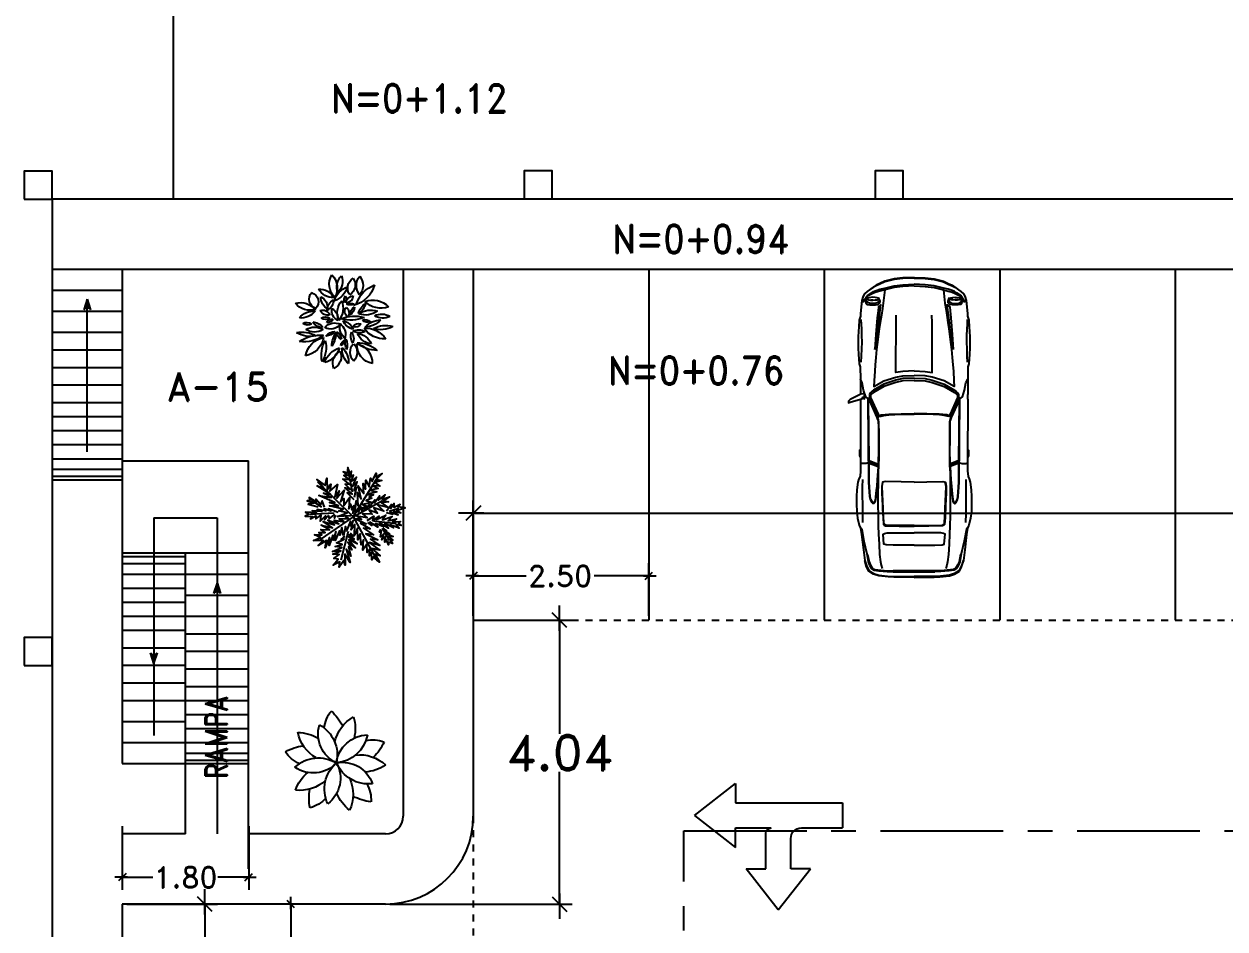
# Model space of a CAD drawing. Header units: millimetres. Extents: x 1590 to 1932, y -48 to 167.
# Drawn here: x 1648.34 to 1665.44, y 89.71 to 102.6 of the extents above; entities that cross this region are included whole.
import ezdxf

# ---------------------------------------------------------------- set-up
doc = ezdxf.new("R2010")
doc.units = ezdxf.units.MM
doc.header["$LTSCALE"] = 0.1
doc.header["$MEASUREMENT"] = 0
doc.header["$PDMODE"] = 35
doc.header["$PDSIZE"] = 0.75
doc.linetypes.add('CENTERX2', pattern=[4, 2.5, -0.5, 0.5, -0.5])
doc.linetypes.add('DASHED', pattern=[0.75, 0.5, -0.25])
doc.layers.get('0').update_dxf_attribs({"linetype": 'CONTINUOUS'})
doc.layers.get('DEFPOINTS').update_dxf_attribs({"linetype": 'CONTINUOUS'})
for name, color, linetype in [('A-FURN-PLNT', 1, 'CONTINUOUS'), ('C-PRKG-CARS', 1, 'CONTINUOUS'), ('CALLES', 3, 'CONTINUOUS'), ('PARED', 4, 'CONTINUOUS'), ('PAREDES', 3, 'CONTINUOUS'), ('TEXT', 3, 'CONTINUOUS')]:
    doc.layers.add(name, color=color, linetype=linetype)
doc.styles.add('ATT', font='txt')
doc.styles.add('ROMAND', font='romand.shx')
doc.dimstyles.new('URBA', dxfattribs={"dimtxt": 20, "dimasz": 0.5, "dimexe": 1.25, "dimexo": 0.63, "dimgap": 0.63, "dimtad": 0, "dimtih": 1, "dimtoh": 1, "dimzin": 1, "dimdsep": 46, "dimtxsty": 'ROMAND', "dimcen": 2.5, "dimclrd": 1, "dimclre": 1, "dimclrt": 3, "dimadec": 0, "dimazin": 0, "dimtfac": 1, "dimtmove": 0, "dimatfit": 3, "dimfxl": 1, "dimtvp": 1, "dimtolj": 1, "dimtzin": 1, "dimarcsym": 0})

# ---------------------------------------------------------------- blocks, each defined once
blk = doc.blocks.new('7')
at = {"color": 3, "linetype": 'ByBlock'}
for p, q in [((1.938, 0.055), (1.354, 0.512)), ((1.354, 0.512), (1.354, 0.233)), ((-0.17, 0.233), (-0.17, -0.123)), ((1.354, 0.233), (-0.17, 0.233)), ((1.938, 0.055), (1.354, -0.402)), ((0.414, -0.123), (-0.17, -0.123)), ((1.354, -0.123), (0.846, -0.123)), ((1.354, -0.402), (1.354, -0.123)), ((0.567, -0.707), (0.567, -0.275)), ((0.922, -0.707), (0.922, -0.199)), ((0.744, -1.291), (0.287, -0.707)), ((0.287, -0.707), (0.567, -0.707)), ((0.744, -1.291), (1.202, -0.707)), ((1.202, -0.707), (0.922, -0.707))]:
    blk.add_line(p, q, dxfattribs=at)
for centre, radius, start in [((0.414, -0.275), 0.152, 0), ((0.846, -0.199), 0.0762, 360)]:
    blk.add_arc(centre, radius, start, 90, dxfattribs=at)
blk = doc.blocks.new('UTP1$0$DIMBLOCK')
at = {"color": 1}
blk.add_line((-7.5, 0), (10.5, 0), dxfattribs=at)
at = {"color": 4}
blk.add_line((-5.25, -5.25), (5.25, 5.25), dxfattribs=at)
blk = doc.blocks.new('*D36')
at = {"color": 1, "linetype": 'Continuous', "lineweight": -2, "transparency": 16777216}
for p, q in [((1649.736, 91.176), (1649.736, 90.266)), ((1651.536, 91.176), (1651.536, 90.266)), ((1649.746, 90.446), (1650.173, 90.446)), ((1651.526, 90.446), (1651.099, 90.446))]:
    blk.add_line(p, q, dxfattribs=at)
at = {"layer": 'DEFPOINTS', "color": 0, "linetype": 'Continuous', "transparency": 16777216}
for p in [(1649.736, 91.239), (1651.536, 91.239), (1649.736, 90.446)]:
    blk.add_point(p, dxfattribs=at)
at = {"color": 1, "linetype": 'Continuous', "lineweight": -2, "transparency": 16777216, "xscale": 0.01, "yscale": 0.01, "zscale": 0.01, "rotation": 180}
blk.add_blockref('UTP1$0$DIMBLOCK', (1649.736, 90.446), dxfattribs=at)
at = {"color": 1, "linetype": 'Continuous', "lineweight": -2, "transparency": 16777216, "xscale": 0.01, "yscale": 0.01, "zscale": 0.01}
blk.add_blockref('UTP1$0$DIMBLOCK', (1651.536, 90.446), dxfattribs=at)
at = {"color": 2, "linetype": 'Continuous', "transparency": 16777216, "insert": (1650.636, 90.446), "char_height": 0.3, "attachment_point": 5, "style": 'ROMAND'}
blk.add_mtext('\\A1;1.80', dxfattribs=at)
blk = doc.blocks.new('12PPLT15')
at = {"color": 0, "linetype": 'ByBlock'}
for p, q in [((0.013, -0.001), (-0.088, 0.491)), ((0.105, 0.233), (0.218, 0.416)), ((-0.311, 0.181), (-0.394, 0.245)), ((0.013, -0.001), (-0.211, 0.261)), ((0.013, -0.001), (0.471, 0.206)), ((-0.197, 0.032), (-0.424, 0.087)), ((0.344, -0.02), (0.467, 0.009)), ((-0.304, -0.006), (-0.415, -0.1)), ((0.013, -0.001), (-0.373, -0.336)), ((0.013, -0.001), (0.245, -0.333)), ((0.205, -0.033), (0.429, -0.132)), ((0.006, -0.159), (-0.023, -0.458))]:
    blk.add_line(p, q, dxfattribs=at)
for points in [[(0.008, 0.049), (0.041, 0.162), (0.002, 0.122), (0.057, 0.248), (-0.001, 0.2), (0.073, 0.313), (-0.007, 0.258), (0.035, 0.352), (-0.007, 0.306), (0.021, 0.394), (-0.034, 0.342), (-0.015, 0.43), (-0.046, 0.403), (-0.053, 0.497), (-0.063, 0.461), (-0.111, 0.516), (-0.076, 0.436), (-0.134, 0.449), (-0.072, 0.403), (-0.134, 0.388), (-0.069, 0.367), (-0.126, 0.359), (-0.053, 0.313), (-0.126, 0.323), (-0.042, 0.261), (-0.105, 0.281), (-0.072, 0.245), (-0.101, 0.245), (-0.053, 0.2), (-0.12, 0.204), (-0.034, 0.149), (-0.092, 0.151), (-0.04, 0.113)], [(0.069, 0.191), (0.083, 0.29), (0.096, 0.252), (0.099, 0.348), (0.125, 0.29), (0.121, 0.388), (0.154, 0.332), (0.157, 0.397), (0.176, 0.374), (0.19, 0.43), (0.199, 0.407), (0.238, 0.449), (0.224, 0.397), (0.266, 0.394), (0.209, 0.374), (0.247, 0.361), (0.182, 0.338), (0.245, 0.323), (0.161, 0.296), (0.203, 0.281), (0.134, 0.252), (0.193, 0.245), (0.102, 0.212), (0.154, 0.206), (0.067, 0.168)], [(-0.289, 0.158), (-0.356, 0.164), (-0.323, 0.177), (-0.411, 0.177), (-0.356, 0.197), (-0.427, 0.206), (-0.382, 0.219), (-0.453, 0.268), (-0.379, 0.252), (-0.394, 0.284), (-0.346, 0.233), (-0.331, 0.271), (-0.317, 0.212), (-0.311, 0.252), (-0.285, 0.17)], [(-0.023, 0.057), (-0.023, 0.126), (-0.05, 0.087), (-0.065, 0.126), (-0.076, 0.103), (-0.098, 0.174), (-0.107, 0.155), (-0.136, 0.239), (-0.143, 0.21), (-0.166, 0.294), (-0.17, 0.248), (-0.214, 0.323), (-0.201, 0.271), (-0.262, 0.319), (-0.22, 0.258), (-0.272, 0.268), (-0.208, 0.233), (-0.289, 0.212), (-0.178, 0.2), (-0.26, 0.162), (-0.153, 0.158), (-0.208, 0.12), (-0.117, 0.12), (-0.159, 0.09), (-0.065, 0.061), (-0.126, 0.038), (-0.021, 0.019), (-0.078, 0.003), (-0.021, -0.012), (-0.136, -0.02), (-0.082, -0.035), (-0.191, -0.054), (-0.126, -0.071), (-0.247, -0.1), (-0.17, -0.117), (-0.304, -0.132), (-0.233, -0.152), (-0.344, -0.181), (-0.233, -0.19), (-0.359, -0.223), (-0.279, -0.236), (-0.385, -0.278), (-0.331, -0.278), (-0.401, -0.339), (-0.321, -0.31), (-0.317, -0.345), (-0.291, -0.278), (-0.281, -0.314), (-0.262, -0.249), (-0.247, -0.291), (-0.214, -0.213), (-0.197, -0.284), (-0.17, -0.184), (-0.162, -0.239), (-0.114, -0.139), (-0.114, -0.203), (-0.069, -0.094), (-0.065, -0.171), (-0.03, -0.068), (-0.015, -0.132), (-0.001, -0.035), (0.006, -0.098), (0.021, -0.052), (0.027, -0.159), (0.05, -0.119), (0.038, -0.217), (0.083, -0.142), (0.073, -0.223), (0.092, -0.181), (0.099, -0.291), (0.125, -0.203), (0.119, -0.294), (0.14, -0.249), (0.14, -0.358), (0.163, -0.281), (0.17, -0.397), (0.182, -0.32), (0.245, -0.4), (0.215, -0.333), (0.306, -0.368), (0.251, -0.314), (0.318, -0.31), (0.247, -0.284), (0.283, -0.272), (0.224, -0.249), (0.274, -0.236), (0.193, -0.209), (0.287, -0.194), (0.17, -0.178), (0.28, -0.152), (0.161, -0.142), (0.241, -0.123), (0.125, -0.117), (0.182, -0.1), (0.079, -0.081), (0.138, -0.068), (0.05, -0.033), (0.09, -0.029)], [(0.038, 0), (0.163, -0.052), (0.083, 0.015), (0.17, 0.007), (0.134, 0.036), (0.276, 0.019), (0.19, 0.051), (0.289, 0.051), (0.238, 0.071), (0.415, 0.08), (0.289, 0.107), (0.379, 0.12), (0.309, 0.135), (0.467, 0.168), (0.396, 0.17), (0.49, 0.226), (0.389, 0.2), (0.4, 0.275), (0.354, 0.164), (0.341, 0.233), (0.325, 0.162), (0.276, 0.252), (0.257, 0.126), (0.238, 0.197), (0.234, 0.12), (0.193, 0.223), (0.186, 0.099), (0.167, 0.141), (0.14, 0.074), (0.115, 0.17), (0.083, 0.061), (0.083, 0.113), (0.05, 0.061), (0.041, 0.11), (0.027, 0.022)], [(-0.136, 0.015), (-0.185, 0.078), (-0.185, 0.032), (-0.233, 0.099), (-0.22, 0.055), (-0.295, 0.132), (-0.279, 0.074), (-0.359, 0.141), (-0.337, 0.087), (-0.408, 0.135), (-0.382, 0.09), (-0.457, 0.122), (-0.446, 0.097), (-0.476, 0.087), (-0.424, 0.078), (-0.466, 0.055), (-0.369, 0.055), (-0.411, 0.038), (-0.314, 0.049), (-0.366, 0.015), (-0.26, 0.036), (-0.314, 0.013), (-0.224, 0.015), (-0.26, -0.012), (-0.166, 0.009), (-0.197, -0.016), (-0.149, -0.004)], [(0.318, -0.01), (0.364, 0.042), (0.367, 0), (0.431, 0.036), (0.415, 0.009), (0.499, 0.029), (0.483, 0.003), (0.506, -0.01), (0.435, -0.01), (0.486, -0.039), (0.383, -0.029)], [(-0.311, -0.004), (-0.356, -0.016), (-0.34, -0.023), (-0.394, -0.033), (-0.373, -0.042), (-0.44, -0.048), (-0.394, -0.062), (-0.45, -0.084), (-0.421, -0.087), (-0.457, -0.117), (-0.415, -0.117), (-0.424, -0.142), (-0.385, -0.1), (-0.379, -0.132), (-0.363, -0.075), (-0.344, -0.117), (-0.34, -0.054), (-0.321, -0.094), (-0.308, -0.035), (-0.295, -0.054), (-0.295, -0.02)], [(0.17, -0.012), (0.274, -0.012), (0.245, -0.026), (0.318, -0.026), (0.295, -0.042), (0.383, -0.058), (0.328, -0.062), (0.425, -0.09), (0.377, -0.094), (0.483, -0.126), (0.442, -0.132), (0.471, -0.165), (0.4, -0.142), (0.412, -0.171), (0.37, -0.123), (0.36, -0.152), (0.325, -0.1), (0.312, -0.159), (0.28, -0.09), (0.274, -0.132), (0.251, -0.075), (0.234, -0.106), (0.199, -0.048), (0.186, -0.081), (0.182, -0.045)], [(-0.017, -0.165), (-0.063, -0.181), (-0.011, -0.188), (-0.078, -0.209), (-0.015, -0.207), (-0.124, -0.245), (-0.03, -0.236), (-0.12, -0.287), (-0.027, -0.261), (-0.092, -0.322), (-0.05, -0.303), (-0.107, -0.385), (-0.034, -0.333), (-0.12, -0.448), (-0.04, -0.385), (-0.084, -0.49), (-0.053, -0.452), (-0.034, -0.53), (-0.021, -0.477), (0.031, -0.533), (0.006, -0.458), (0.048, -0.465), (0.012, -0.41), (0.073, -0.429), (0.008, -0.368), (0.086, -0.404), (0.012, -0.333), (0.079, -0.349), (0.019, -0.303), (0.079, -0.307), (0.019, -0.245), (0.048, -0.259), (0.019, -0.213)]]:
    blk.add_lwpolyline(points, dxfattribs=at)
at = {"color": 0, "linetype": 'ByBlock', "style": 'ATT'}
for tag, p, flags in [('ITEM', (-1, -3.75), 3), ('ROOM_NUMBER', (-1, -5.083), 1)]:
    blk.add_attdef(tag, p, '', height=1, dxfattribs=dict(at, flags=flags))
blk = doc.blocks.new('12PPLT03')
at = {"color": 0, "linetype": 'ByBlock'}
for centre, radius, start, end in [((0.333, 0.25), 0.417, 143.1301, 173.4932), ((-0.292, 0.25), 0.384, 351.1324, 40.6013), ((-0.374, 0.045), 0.323, 57.5086, 91.2476), ((0.135, 0.406), 0.518, 184.2105, 205.3514), ((0.152, 0.32), 0.354, 170.7761, 244.5159), ((-0.318, 0.073), 0.327, 347.0447, 68.2473), ((0.428, -0.003), 0.518, 112.2105, 133.3514), ((-0.073, 0.37), 0.323, 345.5086, 19.2476), ((-0.029, 0.325), 0.327, 275.0447, 356.2473), ((0.351, -0.046), 0.354, 98.7761, 172.5159), ((-0.328, -0.2), 0.384, 63.1324, 112.6013), ((-0.135, 0.394), 0.417, 215.1301, 245.4932), ((0.148, 0.355), 0.384, 279.1324, 328.6013), ((0.341, -0.24), 0.417, 71.1301, 101.4931), ((-0.168, -0.28), 0.327, 59.0447, 140.2473), ((-0.257, 0.244), 0.354, 242.7761, 316.5159), ((-0.311, -0.169), 0.354, 314.7761, 28.5159), ((0.065, -0.348), 0.354, 26.7761, 100.5159), ((0.3, 0.128), 0.327, 203.0447, 284.2473), ((0.129, -0.408), 0.518, 40.2105, 61.3514), ((-0.159, -0.342), 0.323, 129.5086, 163.2476), ((0.089, -0.374), 0.384, 135.1324, 184.6013), ((0.214, -0.246), 0.327, 131.0447, 212.2473), ((0.329, 0.183), 0.323, 273.5086, 307.2476), ((0.383, -0.031), 0.384, 207.1324, 256.6013), ((-0.123, -0.398), 0.417, 359.1301, 29.4931), ((-0.344, 0.254), 0.518, 256.2105, 277.3514), ((-0.417, -0.006), 0.417, 287.1301, 317.4932), ((-0.348, -0.249), 0.518, 328.2105, 349.3514), ((0.276, -0.256), 0.323, 201.5086, 235.2476)]:
    blk.add_arc(centre, radius, start, end, dxfattribs=at)
at = {"color": 0, "linetype": 'ByBlock', "style": 'ATT'}
for tag, p, flags in [('ITEM', (0, -2.25), 3), ('ROOM_NUMBER', (0, -3.583), 1)]:
    blk.add_attdef(tag, p, '', height=1, dxfattribs=dict(at, flags=flags))
blk = doc.blocks.new('12PPLT10')
at = {"color": 0, "linetype": 'ByBlock'}
for centre, radius, start, end in [((0.089, 0.365), 0.146, 120.4086, 200.4312), ((-0.122, 0.44), 0.146, 300.4086, 20.4312), ((0.147, 0.439), 0.305, 176.0096, 234.5768), ((-0.356, 0.229), 0.305, 356.0096, 49.186), ((0.139, 0.35), 0.119, 124.6008, 217.4658), ((-0.023, 0.376), 0.119, 304.6008, 37.4658), ((0.312, 0.325), 0.16, 138.8969, 205.4069), ((0.047, 0.362), 0.16, 318.8969, 25.4069), ((0.365, 0.232), 0.189, 114.4303, 189.807), ((0.101, 0.372), 0.189, 294.4303, 9.807), ((-0.271, 0.094), 0.229, 49.8506, 114.6719), ((-0.219, 0.476), 0.229, 229.8506, 294.6719), ((0.036, 0.232), 0.175, 172.8778, 216.4562), ((-0.276, 0.146), 0.175, 354.4977, 38.0761), ((0.079, 0.258), 0.0744, 161.8817, 249.7301), ((-0.017, 0.211), 0.0744, 341.8817, 69.7301), ((0.124, 0.207), 0.0617, 131.0823, 198.427), ((0.025, 0.234), 0.0617, 311.0823, 18.427), ((0.307, 0.329), 0.212, 175.2839, 229.9285), ((-0.041, 0.184), 0.212, 355.2839, 49.9285), ((-0.486, -0.114), 0.242, 39.7488, 87.8702), ((-0.291, 0.282), 0.242, 219.7488, 267.8702), ((-0.383, 0.062), 0.156, 42.1437, 101.6667), ((-0.299, 0.319), 0.156, 222.1437, 281.6667), ((-0.418, -0.053), 0.216, 21.3015, 68.66), ((-0.137, 0.227), 0.216, 201.3015, 248.66), ((-0.105, 0.331), 0.203, 212.8184, 268.3343), ((-0.282, 0.018), 0.203, 32.8184, 88.3343), ((0.044, 0.144), 0.0925, 158.2119, 216.9673), ((-0.116, 0.123), 0.0925, 338.2119, 36.9673), ((0.039, 0.28), 0.102, 227.1077, 273.2701), ((-0.025, 0.104), 0.102, 47.1077, 93.2701), ((0.049, 0.082), 0.065, 102.1635, 198.3798), ((-0.026, 0.125), 0.065, 282.1635, 18.3798), ((0.243, 0.06), 0.194, 136.6356, 199.4278), ((-0.082, 0.129), 0.194, 316.6356, 19.4278), ((0.293, 0.131), 0.118, 159.261, 223.9723), ((0.095, 0.093), 0.118, 337.7122, 42.4235), ((0.298, 0.078), 0.159, 66.1459, 133.4318), ((0.254, 0.341), 0.159, 245.4893, 312.7752), ((0.184, 0.2), 0.137, 279.3324, 342.1699), ((0.336, 0.023), 0.137, 99.3324, 162.1699), ((0.411, 0.066), 0.098, 86.9965, 202.2058), ((0.325, 0.127), 0.098, 266.9965, 22.2058), ((-0.31, -0.217), 0.249, 66.2552, 125.0335), ((-0.351, 0.213), 0.249, 245.6693, 304.4476), ((-0.215, 0.029), 0.0728, 47.3873, 115.7476), ((-0.197, 0.148), 0.0728, 227.3873, 295.7476), ((0.067, 0.367), 0.349, 226.9394, 265.8583), ((-0.196, -0.235), 0.349, 46.9394, 85.8583), ((-0.164, -0.025), 0.0661, 10.523, 90.8605), ((-0.1, 0.053), 0.0661, 190.523, 270.8605), ((-0.006, -0.131), 0.14, 80.1717, 138.3136), ((-0.087, 0.101), 0.14, 260.1717, 318.3136), ((0.054, 0.107), 0.116, 276.3902, 348.0722), ((0.182, -0.032), 0.116, 97.3883, 169.0703), ((0.223, -0.04), 0.0817, 53.2772, 136.2565), ((0.213, 0.082), 0.0817, 233.2772, 316.2565), ((0.421, -0.151), 0.192, 54.1936, 122.622), ((0.436, 0.17), 0.192, 232.0955, 300.5238), ((-0.208, -0.231), 0.173, 75.5726, 136.3385), ((-0.29, 0.055), 0.173, 255.5726, 316.3385), ((-0.212, -0.153), 0.138, 43.3367, 98.0592), ((-0.131, 0.079), 0.138, 223.3367, 278.0592), ((-0.23, -0.068), 0.128, 305.3547, 0.2444), ((-0.028, -0.172), 0.128, 125.3547, 180.2444), ((-0.095, -0.031), 0.125, 280.5964, 4.0524), ((0.062, -0.158), 0.125, 98.3256, 181.7816), ((0.059, -0.223), 0.104, 100.7404, 152.602), ((0.048, -0.162), 0.126, 18.7265, 98.5819), ((0.149, 0.003), 0.126, 198.7265, 278.5819), ((0.107, -0.072), 0.0602, 4.751, 78.4779), ((0.179, -0.008), 0.0602, 184.751, 258.4779), ((0.172, -0.094), 0.0803, 36.6262, 104.0418), ((0.217, 0.032), 0.0803, 216.6262, 284.0418), ((0.263, -0.23), 0.125, 71.397, 126.5601), ((0.228, -0.012), 0.125, 251.397, 306.5601), ((0.494, 0.058), 0.186, 198.5093, 254.2466), ((0.267, -0.18), 0.186, 18.5093, 74.2466), ((-0.305, -0.424), 0.291, 67.9577, 112.0423), ((-0.305, 0.116), 0.291, 247.9577, 292.0423), ((-0.223, -0.362), 0.201, 81.9405, 161.3964), ((-0.386, -0.099), 0.201, 261.9405, 341.3964), ((-0.105, -0.292), 0.133, 118.5878, 201.4707), ((-0.287, -0.221), 0.133, 296.5049, 19.3878), ((0.03, -0.267), 0.151, 133.9894, 174.6599), ((-0.222, -0.142), 0.151, 312.3809, 353.0513), ((-0.122, -0.221), 0.0752, 346.6712, 51.5788), ((0.002, -0.183), 0.0752, 162.6051, 227.5126), ((-0.048, -0.073), 0.104, 278.3028, 330.1644), ((0.277, -0.213), 0.249, 159.0434, 194.094), ((-0.201, -0.194), 0.249, 341.3279, 16.3785), ((0.005, -0.241), 0.128, 19.0975, 66.0922), ((0.177, -0.082), 0.128, 199.0975, 246.0922), ((0.364, -0.408), 0.297, 146.5506, 189.6063), ((-0.176, -0.294), 0.297, 326.5506, 9.6063), ((0.368, -0.262), 0.229, 169.9797, 239.5558), ((0.026, -0.419), 0.229, 349.7437, 59.3198), ((0.44, -0.001), 0.354, 214.8518, 256.8329), ((0.065, -0.543), 0.354, 33.7346, 75.7157), ((0.211, -0.31), 0.165, 37.9495, 102.0596), ((0.307, -0.047), 0.165, 217.9495, 282.0596), ((0.269, -0.51), 0.282, 57.8807, 99.8189), ((0.371, 0.006), 0.282, 237.8807, 279.8189), ((0.33, -0.217), 0.0842, 42.1798, 106.9561), ((0.368, -0.08), 0.0842, 222.1798, 286.9561), ((0.001, -0.435), 0.195, 111.2499, 164.3738), ((-0.257, -0.201), 0.195, 291.2499, 344.3738), ((0.039, -0.387), 0.139, 137.2817, 222.7183), ((-0.166, -0.387), 0.139, 317.2817, 42.7184), ((0.177, -0.278), 0.223, 176.7146, 233.4855), ((-0.178, -0.444), 0.223, 356.7146, 53.4855)]:
    blk.add_arc(centre, radius, start, end, dxfattribs=at)
at = {"color": 0, "linetype": 'ByBlock', "style": 'ATT'}
for tag, p, flags in [('ITEM', (-0.911, -2.546), 3), ('ROOM_NUMBER', (-0.911, -3.879), 1)]:
    blk.add_attdef(tag, p, '', height=1, dxfattribs=dict(at, flags=flags))
blk = doc.blocks.new('02PCAR08')
at = {"color": 0, "linetype": 'ByBlock'}
for p, q in [((-104.09, 25.16), (-106.1, 20.18)), ((-103.36, 25.16), (-105.39, 20.14)), ((-102.63, 25.16), (-104.66, 20.11)), ((-165, 11.71), (-165, -11.71)), ((-164.55, -11.74), (-164.55, 11.74)), ((0, 0), (0, 0)), ((-104.09, -25.16), (-106.1, -20.18)), ((-103.36, -25.16), (-105.39, -20.14)), ((-102.63, -25.16), (-104.66, -20.11)), ((-68.35, -30.07), (-65.66, -30.09))]:
    blk.add_line(p, q, dxfattribs=at)
for points in [[(-67.86, 28.17), (-68.13, 27.77), (-65.02, 27.77), (-65.51, 29.76), (-68.5, 35.75), (-69.37, 36.73), (-70.24, 36.73), (-69.86, 35.75), (-68.35, 30.05), (-68.09, 29.02), (-67.12, 28.76)], [(-67.31, 25.39), (-68.28, 25.07), (-77.56, 20.84), (-78.19, 20.6), (-78.87, 20.36), (-81.03, 19.97), (-88.18, 19.8), (-96.02, 19.8), (-100.71, 19.8), (-105.47, 19.93), (-109.6, 20.21), (-113.46, 20.47), (-117.05, 20.83), (-119.86, 21.07), (-123.43, 21.48), (-125.55, 21.84), (-126.45, 22.28), (-126.79, 22.62), (-126.74, 23.13), (-126.23, 23.53), (-124.53, 24.36), (-122.93, 24.75), (-114.72, 25.29), (-68.01, 25.65)], [(-69.16, 25.07), (-78.45, 20.84), (-79.07, 20.6), (-79.75, 20.36), (-80.67, 20.13), (-83.88, 20.02), (-88.17, 20.02), (-92.71, 20.01), (-96.04, 19.97), (-104.66, 20.11), (-106.12, 20.18), (-113.46, 20.67), (-117.08, 20.92), (-119.53, 21.2), (-122.96, 21.54), (-125.19, 21.89), (-126.26, 22.28), (-126.52, 22.61), (-126.5, 23.02), (-126.06, 23.39), (-124.46, 24.17), (-122.95, 24.6), (-114.72, 25.17), (-103.87, 25.16), (-102.63, 25.16), (-86.21, 25.34), (-68.55, 25.53), (-68.18, 25.39)], [(-40.47, 21.93), (-34.11, 20.86), (-28.03, 20.14), (-23.9, 19.65), (-19.63, 19.11), (-15.37, 18.66), (-16.49, 20.02), (-18.7, 20.21), (-22.74, 20.6), (-27.37, 21.04), (-31.99, 21.37)], [(-11.37, 25.41), (-11.63, 26.14), (-11.95, 26.4), (-12.24, 26.14), (-12.51, 25.41), (-12.68, 24.43), (-12.77, 23.03), (-12.65, 21.76), (-12.53, 20.74), (-12.26, 19.99), (-11.95, 19.75), (-11.63, 19.97), (-11.37, 20.65), (-11.18, 21.76), (-11.13, 23.03), (-11.18, 24.32)], [(-67.31, -25.39), (-68.28, -25.07), (-77.56, -20.84), (-78.19, -20.6), (-78.87, -20.36), (-81.03, -19.97), (-88.18, -19.8), (-96.02, -19.8), (-100.71, -19.8), (-105.47, -19.93), (-109.6, -20.21), (-113.46, -20.47), (-117.05, -20.83), (-119.86, -21.07), (-123.43, -21.48), (-125.55, -21.84), (-126.45, -22.28), (-126.79, -22.62), (-126.74, -23.13), (-126.23, -23.53), (-124.53, -24.36), (-122.93, -24.75), (-114.72, -25.29), (-68.01, -25.65)], [(-69.16, -25.07), (-78.45, -20.84), (-79.07, -20.6), (-79.75, -20.36), (-80.67, -20.13), (-83.88, -20.02), (-88.17, -20.02), (-92.71, -20.01), (-96.04, -19.97), (-104.66, -20.11), (-106.12, -20.18), (-113.46, -20.67), (-117.08, -20.92), (-119.53, -21.2), (-122.96, -21.54), (-125.19, -21.89), (-126.26, -22.28), (-126.52, -22.61), (-126.5, -23.02), (-126.06, -23.39), (-124.46, -24.17), (-122.95, -24.6), (-114.72, -25.17), (-103.87, -25.16), (-102.63, -25.16), (-86.21, -25.34), (-68.55, -25.53), (-68.18, -25.39)], [(-40.47, -21.93), (-34.11, -20.86), (-28.03, -20.14), (-23.9, -19.65), (-19.63, -19.11), (-15.37, -18.66), (-16.49, -20.02), (-18.7, -20.21), (-22.74, -20.6), (-27.37, -21.04), (-31.99, -21.37)], [(-11.37, -25.41), (-11.63, -26.14), (-11.95, -26.4), (-12.24, -26.14), (-12.51, -25.41), (-12.68, -24.43), (-12.77, -23.03), (-12.65, -21.76), (-12.53, -20.74), (-12.26, -19.99), (-11.95, -19.75), (-11.63, -19.97), (-11.37, -20.65), (-11.18, -21.76), (-11.13, -23.03), (-11.18, -24.32)]]:
    blk.add_lwpolyline(points, close=True, dxfattribs=at)
for points in [[(-168.26, 0.02), (-168.04, 11.3), (-167.9, 14.55), (-167.26, 19.84), (-166.48, 22.66), (-164.66, 25.41), (-162.23, 26.66), (-158.68, 27.64)], [(-68.35, 30.07), (-103.99, 30), (-108.4, 30.02), (-111.59, 30.26), (-112.85, 31), (-114.84, 31.5), (-119.19, 32.01), (-122.81, 32.24), (-127.16, 32.24), (-131.27, 32.13), (-135.01, 31.63), (-138.87, 30.77), (-140.62, 30.05), (-144.11, 29.44), (-152.83, 28.42), (-158.68, 27.64), (-162.16, 26.43), (-164.51, 25.17), (-166.1, 22.66), (-166.89, 19.84), (-167.5, 14.92), (-167.63, 11.68), (-167.77, 0)], [(-140.62, 29.71), (-141.24, 29.37), (-147.8, 28.13), (-155.07, 26.48), (-159.56, 25.72), (-161.41, 24.95), (-163.16, 23.9), (-164.1, 22.35), (-164.57, 19.72), (-164.88, 15.06), (-165, 11.71)], [(-113.31, 28.99), (-117.42, 29.13), (-122.52, 29.13), (-127.38, 28.99), (-132.41, 28.99), (-137.46, 28.85)], [(-103.87, 25.16), (-103.87, 25.65), (-104.25, 26.91), (-104.37, 28.3), (-104.37, 29.07), (-103.99, 30)], [(-96.02, 30.04), (-96.28, 30.04), (-96.9, 30.53), (-100.13, 30.53), (-101.14, 30.04), (-102.5, 30.04)], [(-68.01, 25.75), (-67.01, 27.09), (-63.27, 28.35), (-59.03, 29.02), (-57.04, 30.07)], [(0, 0), (-0.31, 6.22), (-0.87, 11.2), (-2.18, 16.44), (-3.35, 19.17), (-4.28, 21.3), (-6.34, 24.27), (-7.84, 26.28), (-9.21, 27.77), (-10.57, 28.52), (-12.95, 29.27), (-20.18, 30.02), (-21.67, 30.02), (-24.03, 30.75), (-27.77, 30.97), (-30.39, 31.17), (-33.37, 31.29), (-36.24, 31.29), (-39.72, 31.29), (-42.97, 31.09), (-48.44, 30.75), (-50.08, 30.17), (-57.04, 30.07), (-65.66, 30.09)], [(-23.66, 29.85), (-26.14, 29.73), (-29.02, 29.56), (-32.62, 29.39), (-36.24, 29.36), (-40.05, 29.53), (-44.21, 29.64), (-47.49, 29.88)], [(-11.32, 26.77), (-12.32, 27.03), (-13.33, 27.26), (-14.16, 26.96), (-15.15, 26.28), (-15.4, 24.78), (-15.45, 23.54), (-15.45, 22.79), (-15.4, 21.54), (-15.15, 20.04), (-14.16, 19.16), (-13.33, 19.05), (-12.32, 19.29), (-11.32, 19.92)], [(-4.79, 0), (-5.1, 6.24), (-5.66, 11.22), (-6.97, 16.45), (-7.65, 19.19), (-8.33, 21.32), (-8.84, 22.69), (-9.33, 23.8), (-10.71, 26.4), (-13.72, 28.57), (-10.2, 26.18), (-8.58, 23.8), (-7.96, 22.69), (-7.34, 21.32), (-6.66, 19.19), (-5.97, 16.45), (-4.66, 11.22), (-4.1, 6.24), (-3.79, 0)], [(-155.07, 26.48), (-155.45, 26.06), (-159.56, 25.21), (-161.41, 24.44), (-163.16, 23.32), (-163.79, 22.05), (-164.5, 15.11), (-164.55, 11.74)], [(-109.6, 20.21), (-127.42, 20.24), (-133.77, 20.18), (-139.25, 20.11), (-143.9, 19.9), (-149.5, 19.65), (-155.45, 19.31), (-159.56, 18.78), (-161.41, 18.36), (-163.16, 17.85)], [(-56.45, 0), (-56.7, 6.22), (-57.57, 10.22), (-59.82, 16.95), (-63.27, 22.66), (-63.86, 23.47), (-64.76, 24.41), (-65.7, 24.92), (-66.68, 25), (-67.75, 24.97), (-77.14, 20.7), (-77.7, 20.41), (-77.94, 19.68), (-77.7, 18.51), (-77.39, 16.95), (-77.07, 14.19), (-76.71, 7.21), (-76.75, 0)], [(-57.71, 0), (-57.96, 6.22), (-58.83, 10.22), (-61.07, 16.95), (-64.47, 22.66), (-65.02, 23.47), (-66.02, 24.34), (-67.29, 24.43), (-76.63, 20.19), (-77.19, 19.85), (-77.41, 19.39), (-77.12, 18.37), (-76.68, 14.11), (-76.41, 7.21), (-76.35, 0)], [(-6.97, 16.45), (-14.41, 17.24), (-17.49, 17.75), (-21.18, 18.32), (-25.19, 18.92), (-28.79, 19.51), (-36.24, 20.52), (-40.47, 21.01), (-44.84, 21.42), (-48.94, 21.79), (-52.56, 22.05), (-57.95, 22.28), (-61.09, 22.54), (-58, 16.95), (-56.01, 10.22), (-55.26, 6.22), (-55.01, 0)], [(-11.95, 19.75), (-12.75, 19.55), (-13.12, 19.48), (-13.75, 19.8), (-14.24, 20.6), (-14.58, 21.86), (-14.7, 23.1), (-14.58, 24.34), (-14.24, 25.6), (-13.75, 26.47), (-13.12, 26.75), (-11.95, 26.4)], [(-12.65, 24.32), (-12.48, 23.03), (-12.7, 21.77)], [(-0.36, 0), (-0.68, 6.22), (-1.24, 11.2), (-2.55, 16.44), (-3.72, 19.17), (-4.66, 21.3), (-5.47, 22.79), (-7.84, 26.28)], [(-150.13, 0), (-150.13, 11.69), (-149.99, 15.69), (-149.51, 16.9), (-143.89, 17.39), (-143.51, 16.59), (-143.26, 15.08), (-143.22, 8.33), (-143.22, 0)], [(-114.72, -0.02), (-114.7, 7.22), (-114.46, 16.2), (-114.84, 17.63), (-117.06, 18.09), (-120.63, 18.02), (-124.51, 17.9), (-127.94, 17.73), (-129.93, 17.66), (-132.5, 17.51), (-134.78, 17.37), (-138.45, 17.13), (-138.97, 16.69), (-139.38, 16.03), (-139.52, 8.33), (-139.52, 0)], [(-139.03, -0.02), (-139.03, 8.21), (-138.94, 15.89), (-138.55, 16.57), (-138.02, 17), (-117.23, 17.95), (-115.01, 17.49)], [(-52.46, 0), (-52.71, 6.22), (-53.32, 10.22), (-51.04, 10.2), (-25.19, 10.11), (-21.18, 10.06)], [(-68.35, -30.07), (-103.99, -30), (-108.4, -30.02), (-111.59, -30.26), (-112.85, -31), (-114.84, -31.5), (-119.19, -32.01), (-122.81, -32.24), (-127.16, -32.24), (-131.27, -32.13), (-135.01, -31.63), (-138.87, -30.77), (-140.62, -30.05), (-144.11, -29.44), (-152.83, -28.42), (-158.68, -27.64), (-162.16, -26.43), (-164.51, -25.17), (-166.1, -22.66), (-166.89, -19.84), (-167.5, -14.92), (-167.63, -11.68), (-167.77, 0)], [(-150.13, 0), (-150.13, -11.69), (-149.99, -15.69), (-149.51, -16.9), (-143.89, -17.39), (-143.51, -16.59), (-143.26, -15.08), (-143.22, -8.33), (-143.22, 0)], [(-114.72, 0.02), (-114.7, -7.22), (-114.46, -16.2), (-114.84, -17.63), (-117.06, -18.09), (-120.63, -18.02), (-124.51, -17.9), (-127.94, -17.73), (-129.93, -17.66), (-132.5, -17.51), (-134.78, -17.37), (-138.45, -17.13), (-138.97, -16.69), (-139.38, -16.03), (-139.52, -8.33), (-139.52, 0)], [(-139.03, 0.02), (-139.03, -8.21), (-138.94, -15.89), (-138.55, -16.57), (-138.02, -17), (-117.23, -17.95), (-115.01, -17.49)], [(-56.45, 0), (-56.7, -6.22), (-57.57, -10.22), (-59.82, -16.95), (-63.27, -22.66), (-63.86, -23.47), (-64.76, -24.41), (-65.7, -24.92), (-66.68, -25), (-67.75, -24.97), (-77.14, -20.7), (-77.7, -20.41), (-77.94, -19.68), (-77.7, -18.51), (-77.39, -16.95), (-77.07, -14.19), (-76.71, -7.21), (-76.75, 0)], [(-57.71, 0), (-57.96, -6.22), (-58.83, -10.22), (-61.07, -16.95), (-64.47, -22.66), (-65.02, -23.47), (-66.02, -24.34), (-67.29, -24.43), (-76.63, -20.19), (-77.19, -19.85), (-77.41, -19.39), (-77.12, -18.37), (-76.68, -14.11), (-76.41, -7.21), (-76.35, 0)], [(0, 0), (-0.31, -6.22), (-0.87, -11.2), (-2.18, -16.44), (-3.35, -19.17), (-4.28, -21.3), (-6.34, -24.27), (-7.84, -26.28), (-9.21, -27.77), (-10.57, -28.52), (-12.95, -29.27), (-20.18, -30.02), (-21.67, -30.02), (-24.03, -30.75), (-27.77, -30.97), (-30.39, -31.17), (-33.37, -31.29), (-36.24, -31.29), (-39.72, -31.29), (-42.97, -31.09), (-48.44, -30.75), (-50.08, -30.17), (-57.04, -30.07), (-65.66, -30.09)], [(-6.97, -16.45), (-14.41, -17.24), (-17.49, -17.75), (-21.18, -18.32), (-25.19, -18.92), (-28.79, -19.51), (-36.24, -20.52), (-40.47, -21.01), (-44.84, -21.42), (-48.94, -21.79), (-52.56, -22.05), (-57.95, -22.28), (-61.09, -22.54), (-58, -16.95), (-56.01, -10.22), (-55.26, -6.22), (-55.01, 0)], [(-52.46, 0), (-52.71, -6.22), (-53.32, -10.22), (-51.04, -10.2), (-25.19, -10.11), (-21.18, -10.06)], [(-4.79, 0), (-5.1, -6.24), (-5.66, -11.22), (-6.97, -16.45), (-7.65, -19.19), (-8.33, -21.32), (-8.84, -22.69), (-9.33, -23.8), (-10.71, -26.4), (-13.72, -28.57), (-10.2, -26.18), (-8.58, -23.8), (-7.96, -22.69), (-7.34, -21.32), (-6.66, -19.19), (-5.97, -16.45), (-4.66, -11.22), (-4.1, -6.24), (-3.79, 0)], [(-0.36, 0), (-0.68, -6.22), (-1.24, -11.2), (-2.55, -16.44), (-3.72, -19.17), (-4.66, -21.3), (-5.47, -22.79), (-7.84, -26.28)], [(-168.26, -0.02), (-168.04, -11.3), (-167.9, -14.55), (-167.26, -19.84), (-166.48, -22.66), (-164.66, -25.41), (-162.23, -26.66), (-158.68, -27.64)], [(-140.62, -29.71), (-141.24, -29.37), (-147.8, -28.13), (-155.07, -26.48), (-159.56, -25.72), (-161.41, -24.95), (-163.16, -23.9), (-164.1, -22.35), (-164.57, -19.72), (-164.88, -15.06), (-165, -11.71)], [(-155.07, -26.48), (-155.45, -26.06), (-159.56, -25.21), (-161.41, -24.44), (-163.16, -23.32), (-163.79, -22.05), (-164.5, -15.11), (-164.55, -11.74)], [(-109.6, -20.21), (-127.42, -20.24), (-133.77, -20.18), (-139.25, -20.11), (-143.9, -19.9), (-149.5, -19.65), (-155.45, -19.31), (-159.56, -18.78), (-161.41, -18.36), (-163.16, -17.85)], [(-11.32, -26.77), (-12.32, -27.03), (-13.33, -27.26), (-14.16, -26.96), (-15.15, -26.28), (-15.4, -24.78), (-15.45, -23.54), (-15.45, -22.79), (-15.4, -21.54), (-15.15, -20.04), (-14.16, -19.16), (-13.33, -19.05), (-12.32, -19.29), (-11.32, -19.92)], [(-11.95, -19.75), (-12.75, -19.55), (-13.12, -19.48), (-13.75, -19.8), (-14.24, -20.6), (-14.58, -21.86), (-14.7, -23.1), (-14.58, -24.34), (-14.24, -25.6), (-13.75, -26.47), (-13.12, -26.75), (-11.95, -26.4)], [(-103.87, -25.16), (-103.87, -25.65), (-104.25, -26.91), (-104.37, -28.3), (-104.37, -29.07), (-103.99, -30)], [(-68.01, -25.75), (-67.01, -27.09), (-63.27, -28.35), (-59.03, -29.02), (-57.04, -30.07)], [(-12.65, -24.32), (-12.48, -23.03), (-12.7, -21.77)], [(-113.31, -28.99), (-117.42, -29.13), (-122.52, -29.13), (-127.38, -28.99), (-132.41, -28.99), (-137.46, -28.85)], [(-96.02, -30.04), (-96.28, -30.04), (-96.9, -30.53), (-100.13, -30.53), (-101.14, -30.04), (-102.5, -30.04)], [(-23.66, -29.85), (-26.14, -29.73), (-29.02, -29.56), (-32.62, -29.39), (-36.24, -29.36), (-40.05, -29.53), (-44.21, -29.64), (-47.49, -29.88)]]:
    blk.add_lwpolyline(points, dxfattribs=at)
blk = doc.blocks.new('*D222')
at = {"color": 1, "linetype": 'Continuous', "transparency": 16777216}
for p, q in [((1653.423, 90.065), (1651.956, 90.065)), ((1652.136, 90.055), (1652.136, 88.624)), ((1652.136, 86.368), (1652.136, 88.284)), ((1653.423, 86.358), (1651.956, 86.358))]:
    blk.add_line(p, q, dxfattribs=at)
at = {"layer": 'DEFPOINTS', "color": 0, "linetype": 'Continuous', "transparency": 16777216}
for p in [(1653.486, 90.065), (1652.136, 86.358), (1653.486, 86.358)]:
    blk.add_point(p, dxfattribs=at)
at = {"color": 1, "linetype": 'Continuous', "transparency": 16777216, "xscale": 0.01, "yscale": 0.01, "zscale": 0.01}
for p, rotation in [((1652.136, 90.065), 90), ((1652.136, 86.358), 270)]:
    blk.add_blockref('UTP1$0$DIMBLOCK', p, dxfattribs=dict(at, rotation=rotation))
at = {"color": 2, "linetype": 'Continuous', "transparency": 16777216, "insert": (1652.136, 88.454), "char_height": 0.3, "attachment_point": 5, "style": 'ROMAND'}
blk.add_mtext('\\A1;3.71', dxfattribs=at)
blk = doc.blocks.new('*D224')
at = {"layer": 'CALLES', "color": 1, "linetype": 'Continuous', "transparency": 16777216}
for p, q in [((1654.736, 94.171), (1654.736, 95.811)), ((1733.028, 94.171), (1733.028, 95.811)), ((1654.756, 95.631), (1692.408, 95.631)), ((1733.008, 95.631), (1694.448, 95.631))]:
    blk.add_line(p, q, dxfattribs=at)
at = {"layer": 'DEFPOINTS', "color": 0, "linetype": 'Continuous', "transparency": 16777216}
for p in [(1733.028, 95.631), (1654.736, 94.108), (1733.028, 94.108)]:
    blk.add_point(p, dxfattribs=at)
at = {"layer": 'CALLES', "color": 1, "linetype": 'Continuous', "transparency": 16777216, "xscale": 0.02, "yscale": 0.02, "zscale": 0.02, "rotation": 180}
blk.add_blockref('UTP1$0$DIMBLOCK', (1654.736, 95.631), dxfattribs=at)
at = {"layer": 'CALLES', "color": 1, "linetype": 'Continuous', "transparency": 16777216, "xscale": 0.02, "yscale": 0.02, "zscale": 0.02}
blk.add_blockref('UTP1$0$DIMBLOCK', (1733.028, 95.631), dxfattribs=at)
at = {"layer": 'CALLES', "color": 3, "linetype": 'Continuous', "transparency": 16777216, "insert": (1693.428, 95.631), "char_height": 0.5, "attachment_point": 5, "style": 'ROMAND'}
blk.add_mtext('\\A1;78.29', dxfattribs=at)
blk = doc.blocks.new('*D225')
at = {"color": 1, "linetype": 'Continuous', "transparency": 16777216}
for p, q in [((1654.736, 94.171), (1654.736, 94.919)), ((1657.236, 94.171), (1657.236, 94.919)), ((1654.746, 94.739), (1655.488, 94.739)), ((1657.226, 94.739), (1656.456, 94.739))]:
    blk.add_line(p, q, dxfattribs=at)
at = {"layer": 'DEFPOINTS', "color": 0, "linetype": 'Continuous', "transparency": 16777216}
for p in [(1657.236, 94.739), (1654.736, 94.108), (1657.236, 94.108)]:
    blk.add_point(p, dxfattribs=at)
at = {"color": 1, "linetype": 'Continuous', "transparency": 16777216, "xscale": 0.01, "yscale": 0.01, "zscale": 0.01, "rotation": 180}
blk.add_blockref('UTP1$0$DIMBLOCK', (1654.736, 94.739), dxfattribs=at)
at = {"color": 1, "linetype": 'Continuous', "transparency": 16777216, "xscale": 0.01, "yscale": 0.01, "zscale": 0.01}
blk.add_blockref('UTP1$0$DIMBLOCK', (1657.236, 94.739), dxfattribs=at)
at = {"color": 2, "linetype": 'Continuous', "transparency": 16777216, "insert": (1655.972, 94.739), "char_height": 0.3, "attachment_point": 5, "style": 'ROMAND'}
blk.add_mtext('\\A1;2.50', dxfattribs=at)
blk = doc.blocks.new('*D243')
at = {"layer": 'CALLES', "color": 1, "linetype": 'Continuous', "transparency": 16777216}
for p, q in [((1654.798, 94.108), (1656.144, 94.108)), ((1655.964, 94.088), (1655.964, 92.49)), ((1655.964, 90.085), (1655.964, 91.95)), ((1653.548, 90.065), (1656.144, 90.065))]:
    blk.add_line(p, q, dxfattribs=at)
at = {"layer": 'DEFPOINTS', "color": 0, "linetype": 'Continuous', "transparency": 16777216}
for p in [(1654.736, 94.108), (1655.964, 94.108), (1653.486, 90.065)]:
    blk.add_point(p, dxfattribs=at)
at = {"layer": 'CALLES', "color": 1, "linetype": 'Continuous', "transparency": 16777216, "xscale": 0.02, "yscale": 0.02, "zscale": 0.02}
for p, rotation in [((1655.964, 94.108), 90), ((1655.964, 90.065), 270)]:
    blk.add_blockref('UTP1$0$DIMBLOCK', p, dxfattribs=dict(at, rotation=rotation))
at = {"layer": 'CALLES', "color": 3, "linetype": 'Continuous', "transparency": 16777216, "insert": (1655.964, 92.22), "char_height": 0.5, "attachment_point": 5, "style": 'ROMAND'}
blk.add_mtext('\\A1;4.04', dxfattribs=at)
blk = doc.blocks.new('*D351')
at = {"color": 1, "linetype": 'Continuous', "transparency": 16777216}
for p, q in [((1649.798, 90.065), (1651.09, 90.065)), ((1650.91, 90.045), (1650.91, 78.245)), ((1650.91, 63.878), (1650.91, 76.324)), ((1649.798, 63.858), (1651.09, 63.858))]:
    blk.add_line(p, q, dxfattribs=at)
at = {"layer": 'DEFPOINTS', "color": 0, "linetype": 'Continuous', "transparency": 16777216}
for p in [(1649.736, 90.065), (1649.736, 63.858), (1650.91, 63.858)]:
    blk.add_point(p, dxfattribs=at)
at = {"color": 1, "linetype": 'Continuous', "transparency": 16777216, "xscale": 0.02, "yscale": 0.02, "zscale": 0.02}
for p, rotation in [((1650.91, 90.065), 90), ((1650.91, 63.858), 270)]:
    blk.add_blockref('UTP1$0$DIMBLOCK', p, dxfattribs=dict(at, rotation=rotation))
at = {"color": 3, "linetype": 'Continuous', "transparency": 16777216, "insert": (1650.91, 77.284), "char_height": 0.5, "attachment_point": 5, "rotation": 90, "style": 'ROMAND'}
blk.add_mtext('\\A1;26.21', dxfattribs=at)

msp = doc.modelspace()

# ---------------------------------------------------------------- hatches: boundary and pattern name
at = {"linetype": 'Continuous'}
h = msp.add_hatch(color=2, dxfattribs=at)
edge = h.paths.add_edge_path()
edge.add_arc((1649.2358, 98.4944), 0.0609, 35.83775, 144.16225)
edge.add_line((1649.1864, 98.53), (1649.2358, 98.6827))
edge.add_line((1649.2358, 98.6827), (1649.2851, 98.53))
h = msp.add_hatch(color=2, dxfattribs=at)
edge = h.paths.add_edge_path()
edge.add_arc((1651.0858, 94.4515), 0.0609, 35.83775, 144.16225)
edge.add_line((1651.0364, 94.4871), (1651.0858, 94.6398))
edge.add_line((1651.0858, 94.6398), (1651.1351, 94.4871))
h = msp.add_hatch(color=2, dxfattribs=at)
edge = h.paths.add_edge_path()
edge.add_arc((1650.1858, 93.6793), 0.0609, 215.83775, 324.16225)
edge.add_line((1650.2351, 93.6437), (1650.1858, 93.4911))
edge.add_line((1650.1858, 93.4911), (1650.1364, 93.6437))

# ---------------------------------------------------------------- linework, layer by layer
at = {"color": 2, "linetype": 'Continuous'}
for p, q in [((1650.4608, 103.1043), (1650.4608, 100.1083)), ((1653.7358, 99.1083), (1653.7358, 91.3154)), ((1657.2358, 99.1083), (1657.2358, 94.1083)), ((1659.7358, 99.1083), (1659.7358, 94.1083)), ((1662.2358, 99.1083), (1662.2358, 94.1083)), ((1664.7358, 99.1083), (1664.7358, 94.1083)), ((1649.2358, 98.6827), (1649.1864, 98.53)), ((1649.2358, 98.6827), (1649.2851, 98.53)), ((1651.0858, 94.6398), (1651.0364, 94.4871)), ((1651.0858, 94.6398), (1651.1351, 94.4871)), ((1650.1858, 93.4911), (1650.1364, 93.6437)), ((1650.1858, 93.4911), (1650.2351, 93.6437)), ((1650.6358, 91.0654), (1649.7358, 91.0654)), ((1653.4858, 91.0654), (1651.5358, 91.0654))]:
    msp.add_line(p, q, dxfattribs=at)
for centre, radius, start, end in [((1649.2358, 98.4944), 0.0609, 35.83775, 144.16225), ((1651.0858, 94.4515), 0.0609, 35.83775, 144.16225), ((1650.1858, 93.6793), 0.0609, 215.83775, 324.16225), ((1653.4858, 91.3154), 0.25, 270, 360)]:
    msp.add_arc(centre, radius, start, end, dxfattribs=at)
at = {"layer": 'CALLES', "color": 4, "linetype": 'Continuous'}
for points in [[(1648.3358, 100.1043), (1648.7358, 100.1043), (1648.7358, 100.5043), (1648.3358, 100.5043)], [(1655.4608, 100.1083), (1655.8608, 100.1083), (1655.8608, 100.5083), (1655.4608, 100.5083)], [(1660.4608, 100.1083), (1660.8608, 100.1083), (1660.8608, 100.5083), (1660.4608, 100.5083)], [(1648.3358, 93.4619), (1648.7358, 93.4619), (1648.7358, 93.8619), (1648.3358, 93.8619)]]:
    msp.add_lwpolyline(points, close=True, dxfattribs=at)
at = {"layer": 'PARED', "color": 3}
for p, q in [((1648.7358, 100.1083), (1740.0279, 100.1083)), ((1648.7358, 100.1083), (1648.7358, 65.5869)), ((1649.7358, 99.1083), (1738.0279, 99.1083)), ((1649.7358, 99.1083), (1649.7358, 92.0654)), ((1654.7358, 99.1083), (1654.7358, 91.3154)), ((1649.7358, 96.3802), (1651.5358, 96.3802)), ((1651.5358, 90.5654), (1651.5358, 96.3802)), ((1650.6358, 91.0654), (1650.6358, 95.0654)), ((1650.6358, 91.0654), (1649.7358, 91.0654)), ((1653.4858, 90.0654), (1649.7358, 90.0654)), ((1649.7358, 90.0654), (1649.7358, 63.8579))]:
    msp.add_line(p, q, dxfattribs=at)
at = {"layer": 'PARED', "color": 1}
for p, q in [((1648.7358, 99.1083), (1649.7358, 99.1083)), ((1648.7358, 99.1083), (1649.7358, 99.1083)), ((1648.7358, 98.8083), (1649.7358, 98.8083)), ((1648.7358, 98.5083), (1649.7358, 98.5083)), ((1648.7358, 98.2083), (1649.7358, 98.2083)), ((1648.7358, 97.9583), (1649.7358, 97.9583)), ((1648.7358, 97.7083), (1649.7358, 97.7083)), ((1648.7358, 97.4583), (1649.7358, 97.4583)), ((1648.7358, 97.2083), (1649.7358, 97.2083)), ((1648.7358, 97.0083), (1649.7358, 97.0083)), ((1648.7358, 96.8083), (1649.7358, 96.8083)), ((1648.7358, 96.6083), (1649.7358, 96.6083)), ((1648.7358, 96.4083), (1649.7358, 96.4083)), ((1648.7358, 96.2583), (1649.7358, 96.2583)), ((1648.7358, 96.1583), (1649.7358, 96.1583)), ((1648.7358, 96.1083), (1649.7358, 96.1083)), ((1649.7358, 95.0654), (1651.5358, 95.0654)), ((1649.7358, 95.0154), (1650.6358, 95.0154)), ((1650.6358, 95.0654), (1651.5358, 95.0654)), ((1649.7358, 94.9154), (1650.6358, 94.9154)), ((1649.7358, 94.7654), (1650.6358, 94.7654)), ((1650.6358, 94.7654), (1651.5358, 94.7654)), ((1649.7358, 94.5654), (1650.6358, 94.5654)), ((1650.6358, 94.4654), (1651.5358, 94.4654)), ((1649.7358, 94.3654), (1650.6358, 94.3654)), ((1649.7358, 94.1654), (1650.6358, 94.1654)), ((1650.6358, 94.1654), (1651.5358, 94.1654)), ((1649.7358, 93.9654), (1650.6358, 93.9654)), ((1650.6358, 93.9154), (1651.5358, 93.9154)), ((1649.7358, 93.7154), (1650.6358, 93.7154)), ((1650.6358, 93.6654), (1651.5358, 93.6654)), ((1649.7358, 93.4654), (1650.6358, 93.4654)), ((1650.6358, 93.4154), (1651.5358, 93.4154)), ((1649.7358, 93.2154), (1650.6358, 93.2154)), ((1650.6358, 93.1654), (1651.5358, 93.1654)), ((1649.7358, 92.9654), (1650.6358, 92.9654)), ((1650.6358, 92.9654), (1651.5358, 92.9654)), ((1650.6358, 92.7654), (1651.5358, 92.7654)), ((1649.7358, 92.6654), (1650.6358, 92.6654)), ((1650.6358, 92.5654), (1651.5358, 92.5654)), ((1649.7358, 92.3654), (1650.6358, 92.3654)), ((1650.6358, 92.3654), (1651.5358, 92.3654)), ((1650.6358, 92.2154), (1651.5358, 92.2154)), ((1649.7358, 92.0654), (1650.6358, 92.0654)), ((1650.6358, 92.1154), (1651.5358, 92.1154)), ((1650.6358, 92.0654), (1651.5358, 92.0654))]:
    msp.add_line(p, q, dxfattribs=at)
at = {"layer": 'PARED', "color": 8}
for p, q in [((1649.2358, 96.5074), (1649.2358, 98.6827)), ((1650.1858, 95.5654), (1650.1858, 93.4911)), ((1650.1858, 95.5654), (1651.0858, 95.5654)), ((1651.0858, 95.5654), (1651.0858, 91.0654)), ((1650.1858, 93.4911), (1650.1858, 92.4645))]:
    msp.add_line(p, q, dxfattribs=at)
at = {"layer": 'PARED', "color": 3}
msp.add_arc((1653.4858, 91.3154), 1.25, 270, 360, dxfattribs=at)
at = {"layer": 'PAREDES', "color": 2, "linetype": 'DASHED'}
for p, q in [((1654.7358, 94.1083), (1733.0279, 94.1083)), ((1654.7358, 91.3154), (1654.7358, 63.2224))]:
    msp.add_line(p, q, dxfattribs=at)
at = {"layer": 'PAREDES', "color": 1, "linetype": 'CENTERX2', "ltscale": 7}
for p, q in [((1657.7358, 91.1083), (1730.0279, 91.1083)), ((1657.7358, 59.5869), (1657.7358, 91.1083))]:
    msp.add_line(p, q, dxfattribs=at)

# ---------------------------------------------------------------- block references
at = {"xscale": -1}
msp.add_blockref('7', (1659.8244, 91.2719), dxfattribs=at)
at = {"layer": 'A-FURN-PLNT', "xscale": -1.400000000000091, "yscale": 1.399999999999999, "zscale": 1.4, "rotation": 339.6253286802713}
for name, p in [('12PPLT10', (1652.8995, 98.3554)), ('12PPLT15', (1653.0404, 95.5755)), ('12PPLT03', (1652.7856, 92.0757))]:
    msp.add_blockref(name, p, dxfattribs=at)
at = {"layer": 'C-PRKG-CARS', "xscale": 0.02539999999999054, "yscale": 0.02539999999999054, "zscale": 0.02539999999999054, "rotation": 90}
msp.add_blockref('02PCAR08', (1661.0142, 98.9901), dxfattribs=at)

# ---------------------------------------------------------------- texts
at = {"color": 2, "linetype": 'Continuous', "style": 'ROMAND', "width": 0.9}
for s, p in [('N=0+1.12', (1652.7073, 101.3418)), ('N=0+0.94', (1656.7149, 99.3381)), ('N=0+0.76', (1656.6507, 97.4641))]:
    msp.add_text(s, height=0.4, dxfattribs=at).set_placement(p)
at = {"layer": 'TEXT', "color": 2, "style": 'ROMAND'}
msp.add_text('A-15', height=0.4, dxfattribs=at).set_placement((1650.3716, 97.2345))
at = {"layer": 'TEXT', "color": 2, "style": 'ROMAND', "width": 0.85}
msp.add_text('RAMPA', height=0.3125, rotation=90, dxfattribs=at).set_placement((1651.2307, 91.8463))

# ---------------------------------------------------------------- dimensions: what is measured, and where the dimension line sits
at = {"color": 3, "linetype": 'Continuous'}
dim = msp.add_linear_dim(base=(1657.2358, 94.739), p1=(1654.7358, 94.1083), p2=(1657.2358, 94.1083), dimstyle='URBA', override={"dimtxt": 0.3, "dimasz": 0.01, "dimexe": 0.18, "dimexo": 0.0625, "dimgap": 0.02, "dimzin": 0, "dimblk1": 'UTP1$0$DIMBLOCK', "dimblk2": 'UTP1$0$DIMBLOCK', "dimsah": 1, "dimcen": 0.09, "dimclrt": 2, "dimtdec": 4, "dimtofl": 0, "dimtvp": 0, "dimtzin": 0}, dxfattribs=at)
dim.commit()
dim.dimension.update_dxf_attribs({"geometry": '*D225', "text_midpoint": (1655.972, 94.739), "dimtype": 160})
dim = msp.add_linear_dim(base=(1649.7358, 90.4464), p1=(1651.5358, 91.239), p2=(1649.7358, 91.239), angle=180, dimstyle='URBA', override={"dimtxt": 0.3, "dimasz": 0.01, "dimexe": 0.18, "dimexo": 0.0625, "dimgap": 0.02, "dimzin": 0, "dimblk1": 'UTP1$0$DIMBLOCK', "dimblk2": 'UTP1$0$DIMBLOCK', "dimsah": 1, "dimcen": 0.09, "dimclrt": 2, "dimtdec": 4, "dimtofl": 0, "dimtvp": 0, "dimtzin": 0}, dxfattribs=at)
dim.commit()
dim.dimension.update_dxf_attribs({"geometry": '*D36', "text_midpoint": (1650.6358, 90.4464)})
dim = msp.add_linear_dim(base=(1650.9099, 63.8579), p1=(1649.7358, 90.0654), p2=(1649.7358, 63.8579), angle=90, dimstyle='URBA', override={"dimtxt": 0.5, "dimasz": 0.02, "dimexe": 0.18, "dimexo": 0.0625, "dimgap": 0.02, "dimzin": 0, "dimblk1": 'UTP1$0$DIMBLOCK', "dimblk2": 'UTP1$0$DIMBLOCK', "dimsah": 1, "dimcen": 0.09, "dimtdec": 4, "dimtofl": 0, "dimtvp": 0, "dimtzin": 0}, dxfattribs=at)
dim.commit()
dim.dimension.update_dxf_attribs({"geometry": '*D351', "text_midpoint": (1650.9099, 77.2841), "dimtype": 160, "text_rotation": 90})
dim = msp.add_linear_dim(base=(1652.1358, 86.3579), p1=(1653.4858, 90.0654), p2=(1653.4858, 86.3579), angle=90, dimstyle='URBA', override={"dimtxt": 0.3, "dimasz": 0.01, "dimexe": 0.18, "dimexo": 0.0625, "dimgap": 0.02, "dimzin": 0, "dimblk1": 'UTP1$0$DIMBLOCK', "dimblk2": 'UTP1$0$DIMBLOCK', "dimsah": 1, "dimcen": 0.09, "dimclrt": 2, "dimtdec": 4, "dimtofl": 0, "dimtvp": 0, "dimtzin": 0}, dxfattribs=at)
dim.commit()
dim.dimension.update_dxf_attribs({"geometry": '*D222', "text_midpoint": (1652.1358, 88.4535), "dimtype": 160})
at = {"layer": 'CALLES', "color": 2, "linetype": 'Continuous'}
dim = msp.add_linear_dim(base=(1733.0279, 95.631), p1=(1654.7358, 94.1083), p2=(1733.0279, 94.1083), dimstyle='URBA', override={"dimtxt": 0.5, "dimasz": 0.02, "dimexe": 0.18, "dimexo": 0.0625, "dimgap": 0.02, "dimzin": 0, "dimblk1": 'UTP1$0$DIMBLOCK', "dimblk2": 'UTP1$0$DIMBLOCK', "dimsah": 1, "dimcen": 0.09, "dimtdec": 4, "dimtofl": 0, "dimtvp": 0, "dimtzin": 0}, dxfattribs=at)
dim.commit()
dim.dimension.update_dxf_attribs({"geometry": '*D224', "text_midpoint": (1693.4277, 95.631), "dimtype": 160})
dim = msp.add_linear_dim(base=(1655.964, 94.1083), p1=(1653.4858, 90.0654), p2=(1654.7358, 94.1083), angle=90, dimstyle='URBA', override={"dimtxt": 0.5, "dimasz": 0.02, "dimexe": 0.18, "dimexo": 0.0625, "dimgap": 0.02, "dimzin": 0, "dimblk1": 'UTP1$0$DIMBLOCK', "dimblk2": 'UTP1$0$DIMBLOCK', "dimsah": 1, "dimcen": 0.09, "dimtdec": 4, "dimtofl": 0, "dimtvp": 0, "dimtzin": 0}, dxfattribs=at)
dim.commit()
dim.dimension.update_dxf_attribs({"geometry": '*D243', "text_midpoint": (1655.964, 92.2197), "dimtype": 160})

doc.saveas('drawing.dxf')
